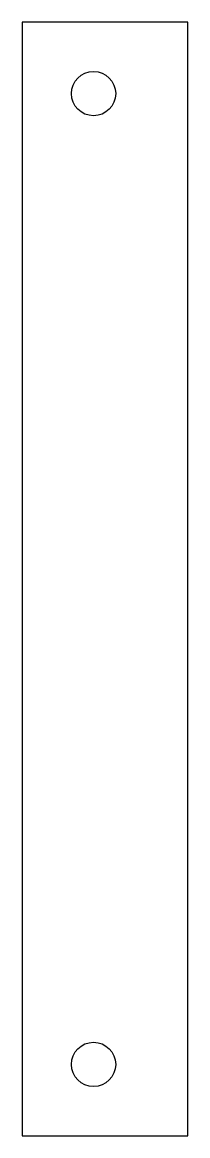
# Model space of a CAD drawing. Header units: inches. Extents: x 118.04 to 118.76, y 248.09 to 252.96.
import ezdxf

# ---------------------------------------------------------------- set-up
doc = ezdxf.new("R2010")
doc.units = ezdxf.units.IN
doc.header["$MEASUREMENT"] = 0

msp = doc.modelspace()

# ---------------------------------------------------------------- linework, layer by layer
at = {"color": 7, "linetype": 'Continuous', "lineweight": 25}
for p, q in [((118.0383, 252.9625), (118.0383, 248.0875)), ((118.7633, 252.9625), (118.0383, 252.9625)), ((118.7633, 248.0875), (118.7633, 252.9625)), ((118.0383, 248.0875), (118.7633, 248.0875))]:
    msp.add_line(p, q, dxfattribs=at)
for centre in [(118.3508, 252.65), (118.3508, 248.4)]:
    msp.add_circle(centre, 0.0968, dxfattribs=at)

doc.saveas('drawing.dxf')
